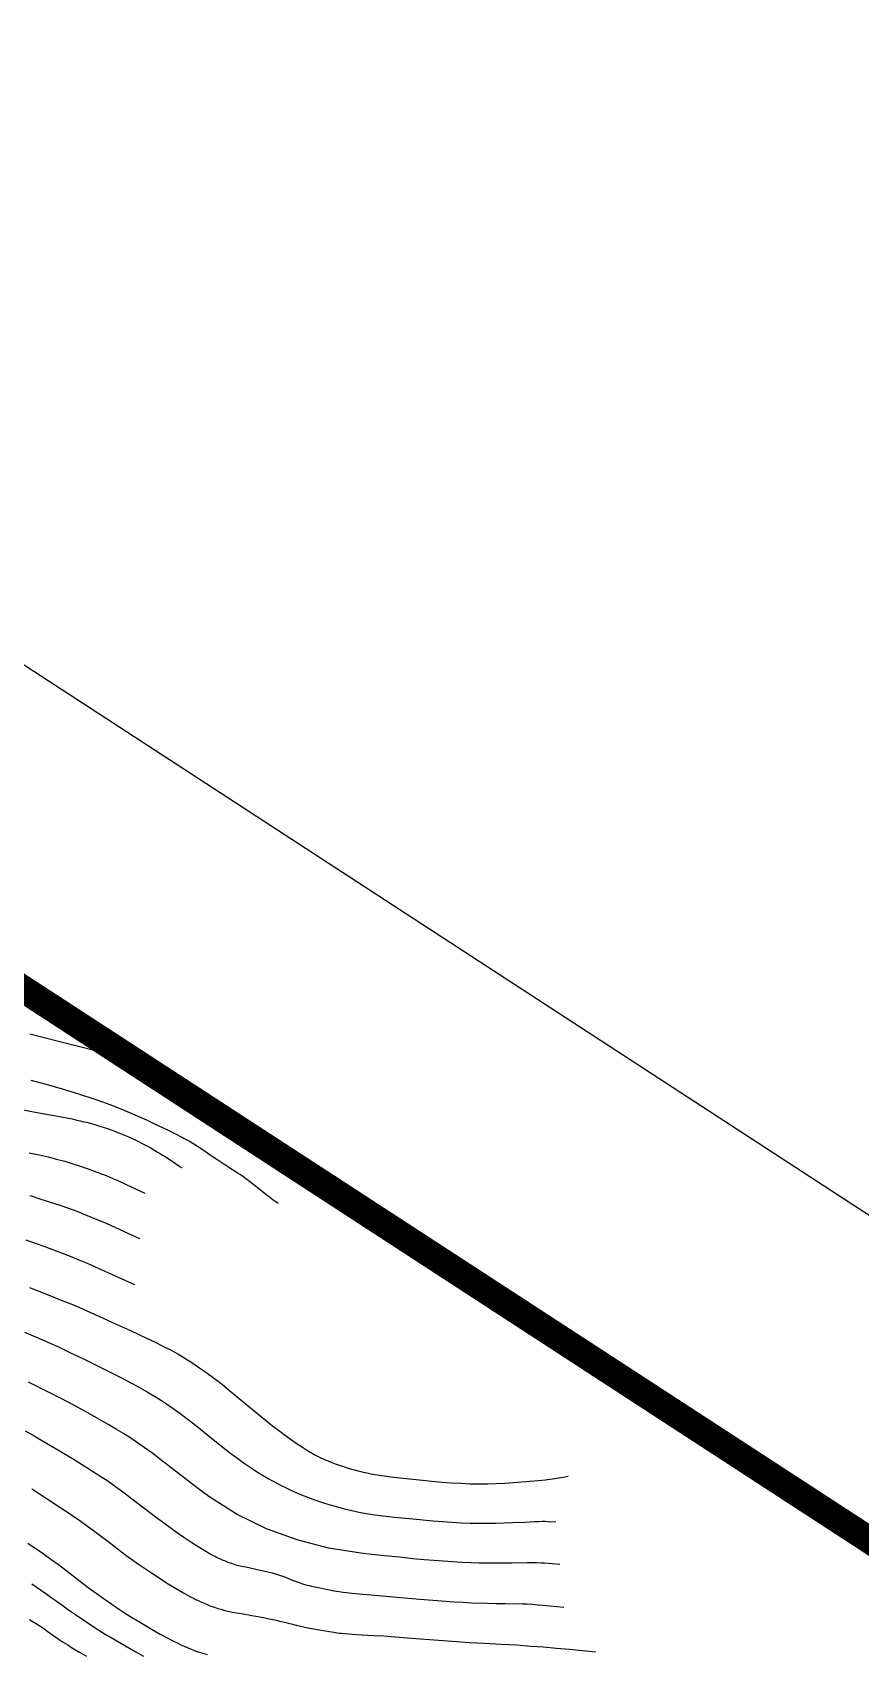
# Model space of a CAD drawing. Header units: millimetres. Extents: x 156921 to 159642, y 477538 to 479586.
# Drawn here: x 157764.5 to 157825.4, y 479175.1 to 479294.3 of the extents above; entities that cross this region are included whole.
import ezdxf
from ezdxf.enums import TextEntityAlignment as Align

# ---------------------------------------------------------------- set-up
doc = ezdxf.new("R2010")
doc.units = ezdxf.units.MM
doc.header["$MEASUREMENT"] = 0
doc.layers.add('99_가이드라인', color=83, linetype='Continuous', plot=False)
for name, color, linetype in [('CX-BORD-LIN1', 4, 'Continuous'), ('CX-BORD-LIN2', 3, 'Continuous'), ('CX-BORD-TEX3', 6, 'Continuous')]:
    doc.layers.add(name, color=color, linetype=linetype)
doc.layers.add('F0017111', color=94, linetype='Continuous', transparency=0.6)
doc.layers.add('F0017114', color=80, linetype='Continuous', transparency=0.6)
doc.styles.add('TB_TEXT', font='BAREUNDOTUMPRO1.TTF')
doc.styles.add('TB_WBTXT', font='BareunDotumPro3.ttf')

# ---------------------------------------------------------------- blocks, each defined once
blk = doc.blocks.new('한맥도곽')
at = {"layer": '99_가이드라인'}
blk.add_lwpolyline([(0, 594), (841, 594), (841, 0), (0, 0)], close=True, dxfattribs=at)
at = {"layer": 'CX-BORD-LIN1', "const_width": 2}
blk.add_lwpolyline([(821, 20), (25, 20), (25, 574), (821, 574)], close=True, dxfattribs=at)
at = {"layer": 'CX-BORD-LIN1', "style": 'TB_TEXT'}
for tag, height, p in [('TR_RNUM5', 3, (310.11, 52.64)), ('TR_RDAT5', 3.5, (342.5, 53)), ('TR_DGN5', 3.5, (476.12, 53)), ('TR_CHK5', 3.5, (506.12, 53)), ('TR_APP5', 3.5, (536.12, 53)), ('TR_RNUM4', 3, (310.11, 46.64)), ('TR_RDAT4', 3.5, (342.5, 47)), ('TR_DGN4', 3.5, (476.12, 47)), ('TR_CHK4', 3.5, (506.12, 47)), ('TR_APP4', 3.5, (536.12, 47)), ('TR_RNUM3', 3, (310.11, 40.64)), ('TR_RDAT3', 3.5, (342.5, 41)), ('TR_DGN3', 3.5, (476.12, 41)), ('TR_CHK3', 3.5, (506.12, 41)), ('TR_APP3', 3.5, (536.12, 41)), ('TR_RNUM2', 3, (310.11, 34.64)), ('TR_RDAT2', 3.5, (342.5, 35)), ('TR_DGN2', 3.5, (476.12, 35)), ('TR_CHK2', 3.5, (506.12, 35)), ('TR_APP2', 3.5, (536.12, 35)), ('TR_RNUM1', 3, (310.11, 28.64)), ('TR_RDAT1', 3.5, (342.5, 29)), ('TR_DGN1', 3.5, (476.12, 29)), ('TR_CHK1', 3.5, (506.12, 29)), ('TR_APP1', 3.5, (536.12, 29))]:
    blk.add_attdef(tag, text='', height=height, dxfattribs=at).set_placement(p, align=Align.MIDDLE_CENTER)
for tag, p in [('TR_RCON5', (367.3, 53)), ('TR_RCON4', (367.3, 47)), ('TR_RCON3', (367.3, 41)), ('TR_RCON2', (367.3, 35)), ('TR_RCON1', (367.3, 29))]:
    blk.add_attdef(tag, text='', height=3.5, dxfattribs=at).set_placement(p, align=Align.MIDDLE_LEFT)
at = {"layer": 'CX-BORD-LIN2', "style": 'TB_TEXT'}
for tag, p in [('TD_VERSION', (825.5, 68.01)), ('적용표준버전', (825.5, 35))]:
    blk.add_attdef(tag, text='', height=3, rotation=90, dxfattribs=at).set_placement(p, align=Align.MIDDLE_CENTER)
at = {"layer": 'CX-BORD-TEX3', "style": 'TB_TEXT'}
for tag, height, p in [('노선이정', 4.5, (170.03, 51.46)), ('설계공구', 4.5, (568, 51.36)), ('설 계 사', 4.5, (170, 42.59)), ('시공공구', 4.5, (568, 42.69)), ('도 면 명', 4.5, (696, 43.19)), ('시 공 사', 4.5, (170, 33.59)), ('도면축척', 4.5, (568.29, 33.51)), ('건설분야', 4.5, (170, 25.13)), ('건설단계', 4.5, (240, 25.13)), ('도면번호', 4.5, (568.29, 24.79)), ('편철번호', 4.5, (696, 25)), ('개정번호', 3, (310.08, 23.66)), ('날짜', 3, (342.5, 23.66)), ('내   용', 3, (420.5, 23.66)), ('작성자', 3, (478, 23.66)), ('검토자', 3, (508, 23.66)), ('확인자', 3, (538, 23.66))]:
    blk.add_attdef(tag, text='', height=height, dxfattribs=at).set_placement(p, align=Align.MIDDLE)
at = {"layer": 'CX-BORD-TEX3'}
for tag, height, style, p in [('TD_LNDST', 4.5, 'TB_TEXT', (240, 51.5)), ('TD_DSECT', 4.5, 'TB_TEXT', (600.5, 51.5)), ('TD_DDIST', 4.5, 'TB_TEXT', (649.5, 51.5)), ('TD_DNAME_TOP', 4.5, 'TB_TEXT', (766, 50.12)), ('TD_CSECT', 4.5, 'TB_TEXT', (600.5, 42.5)), ('TD_CDIST', 4.5, 'TB_TEXT', (649.5, 42.5)), ('TD_DNAME_MAIN', 6, 'TB_WBTXT', (766, 41.47)), ('TD_CCOMP', 4.5, 'TB_TEXT', (240, 33.59)), ('TD_SCAL', 4.5, 'TB_TEXT', (632, 33.75)), ('TD_DNAME_BOT', 4, 'TB_TEXT', (766, 33.17)), ('TD_CSTEP', 4.5, 'TB_TEXT', (275.74, 25.13)), ('TD_FIELD', 4.5, 'TB_TEXT', (205, 25.13)), ('TD_DWGCODE', 4.5, 'TB_TEXT', (632, 24.79)), ('TD_DWGNO', 4.5, 'TB_TEXT', (766, 25))]:
    blk.add_attdef(tag, text='', height=height, dxfattribs=dict(at, style=style)).set_placement(p, align=Align.MIDDLE_CENTER)
at = {"layer": 'CX-BORD-TEX3', "style": 'TB_TEXT'}
for tag, height, width, p in [('TD_DCOMP', 4.5, 0.85, (240, 42.59)), ('TD_CNAME', 5, 0.8, (90, 27.6))]:
    blk.add_attdef(tag, text='', height=height, dxfattribs=dict(at, width=width)).set_placement(p, align=Align.MIDDLE_CENTER)

msp = doc.modelspace()

# ---------------------------------------------------------------- linework, layer by layer
at = {"layer": 'F0017111', "transparency": 33554521, "flags": 128}
for points in [[(157771.87, 479218.75), (157767.81, 479219.78), (157766.65, 479220.07), (157765.39, 479220.39), (157764.33, 479220.64)], [(157763.24, 479215.2), (157764.99, 479214.88), (157766.67, 479214.57), (157767.07, 479214.5), (157767.46, 479214.42), (157767.8, 479214.34), (157768.04, 479214.29), (157768.22, 479214.24), (157768.59, 479214.15), (157768.95, 479214.05), (157769.26, 479213.96), (157769.47, 479213.89), (157769.64, 479213.84), (157769.98, 479213.73), (157770.31, 479213.61), (157770.59, 479213.51), (157770.79, 479213.43), (157770.94, 479213.37), (157771.53, 479213.13), (157772.07, 479212.89), (157772.33, 479212.76), (157772.6, 479212.62), (157772.85, 479212.49), (157773.03, 479212.39), (157773.18, 479212.31), (157773.46, 479212.15), (157773.73, 479211.99), (157773.94, 479211.86), (157774.09, 479211.77), (157774.2, 479211.7), (157775.05, 479211.14), (157775.37, 479210.93), (157775.45, 479210.87), (157775.47, 479210.86), (157775.48, 479210.85), (157775.49, 479210.83)], [(157764.3, 479211.93), (157765.02, 479211.78), (157765.68, 479211.63), (157766.3, 479211.47), (157766.9, 479211.31), (157767.49, 479211.13), (157768.05, 479210.95), (157768.63, 479210.76), (157769.27, 479210.52), (157769.94, 479210.26), (157770.4, 479210.07), (157770.61, 479209.98), (157770.75, 479209.92), (157771.43, 479209.6), (157772.42, 479209.14), (157772.8, 479208.96)], [(157772.42, 479205.61), (157772.16, 479205.72), (157771.25, 479206.14), (157770.02, 479206.7), (157769.12, 479207.09), (157768.46, 479207.36), (157767.82, 479207.61), (157767.2, 479207.83), (157766.58, 479208.05), (157765.78, 479208.31), (157764.96, 479208.57), (157764.53, 479208.71), (157764.35, 479208.76)], [(157764.05, 479205.53), (157764.74, 479205.29), (157765.44, 479205.05), (157766.07, 479204.81), (157767.31, 479204.33), (157767.95, 479204.07), (157768.56, 479203.82), (157769.37, 479203.46), (157770.6, 479202.9), (157772.04, 479202.25)], [(157763.95, 479198.76), (157765.06, 479198.28), (157765.88, 479197.92), (157766.45, 479197.66), (157767.34, 479197.24), (157768.23, 479196.81), (157768.83, 479196.52), (157769.76, 479196.05), (157770.97, 479195.44), (157771.85, 479194.98), (157772.41, 479194.68), (157772.95, 479194.37), (157773.46, 479194.07), (157773.94, 479193.77), (157774.39, 479193.47), (157774.86, 479193.15), (157775.39, 479192.77), (157775.98, 479192.32), (157776.6, 479191.84), (157777.43, 479191.17), (157778.42, 479190.38), (157779.12, 479189.83), (157779.62, 479189.46), (157780.01, 479189.18), (157780.68, 479188.73), (157781.08, 479188.47), (157781.49, 479188.21), (157781.85, 479188), (157782.11, 479187.85), (157782.32, 479187.74), (157782.75, 479187.51), (157783.18, 479187.3), (157783.56, 479187.12), (157783.83, 479187), (157784.05, 479186.9), (157784.5, 479186.72), (157784.95, 479186.54), (157785.34, 479186.4), (157785.62, 479186.3), (157785.85, 479186.23), (157786.31, 479186.08), (157786.77, 479185.95), (157787.18, 479185.84), (157787.47, 479185.77), (157788.64, 479185.5), (157788.94, 479185.45), (157789.52, 479185.35), (157790.08, 479185.27), (157791.13, 479185.16), (157792.75, 479185), (157793.96, 479184.88), (157794.66, 479184.83), (157795.35, 479184.78), (157796.03, 479184.74), (157796.7, 479184.71), (157797.34, 479184.7), (157797.97, 479184.7), (157798.59, 479184.71), (157799.2, 479184.73), (157799.81, 479184.75), (157800.7, 479184.79), (157801.43, 479184.83), (157801.72, 479184.84), (157801.99, 479184.85), (157802.2, 479184.85), (157802.36, 479184.84), (157803, 479184.82)], [(157803.29, 479181.68), (157802.16, 479181.77), (157801.9, 479181.78), (157801.57, 479181.8), (157801.22, 479181.8), (157800.91, 479181.8), (157799.75, 479181.78), (157798.56, 479181.77), (157797.96, 479181.78), (157797.36, 479181.78), (157796.74, 479181.8), (157796.08, 479181.83), (157795.4, 479181.86), (157794.71, 479181.91), (157793.31, 479182.02), (157792.49, 479182.1), (157791.47, 479182.2), (157790.4, 479182.3), (157789.46, 479182.41), (157788.65, 479182.5), (157786.29, 479182.88), (157783.98, 479183.48), (157781.73, 479184.29), (157779.58, 479185.34), (157777.57, 479186.63), (157777.12, 479186.95), (157776.11, 479187.71), (157775.55, 479188.14), (157775.04, 479188.53), (157773.97, 479189.37), (157773.37, 479189.83), (157772.74, 479190.28), (157772.16, 479190.69), (157771.68, 479191), (157771.22, 479191.29), (157770.7, 479191.6), (157770.14, 479191.93), (157769.58, 479192.26), (157768.42, 479192.91), (157767.21, 479193.57), (157766.55, 479193.92), (157765.82, 479194.29), (157765.03, 479194.68), (157764.23, 479195.08)], [(157763.99, 479191.49), (157764.65, 479191.12), (157765.27, 479190.77), (157766.45, 479190.07), (157767.6, 479189.38), (157768.13, 479189.05), (157768.61, 479188.75), (157769.55, 479188.15), (157770.06, 479187.81), (157770.64, 479187.41), (157771.24, 479186.97), (157771.82, 479186.53), (157772.91, 479185.69), (157773.46, 479185.27), (157774.1, 479184.8), (157775.19, 479184), (157775.66, 479183.68), (157776.24, 479183.3), (157776.82, 479182.92), (157777.31, 479182.62), (157777.54, 479182.49), (157777.77, 479182.36), (157777.97, 479182.26), (157778.11, 479182.19), (157778.23, 479182.13), (157778.46, 479182.02), (157778.7, 479181.93), (157778.9, 479181.85), (157779.05, 479181.79), (157779.17, 479181.76), (157779.41, 479181.68), (157779.67, 479181.61), (157779.89, 479181.56), (157780.06, 479181.52), (157780.2, 479181.5), (157780.85, 479181.36), (157781.7, 479181.16), (157782.14, 479181.05), (157782.53, 479180.94), (157782.83, 479180.84), (157782.92, 479180.81), (157782.98, 479180.79), (157783.13, 479180.73), (157783.61, 479180.53), (157784.12, 479180.34), (157784.37, 479180.26), (157784.63, 479180.18), (157784.86, 479180.12), (157785.03, 479180.08), (157785.17, 479180.05), (157786.37, 479179.81), (157786.71, 479179.74), (157787.05, 479179.69), (157787.36, 479179.64), (157787.59, 479179.61), (157787.77, 479179.59), (157788.54, 479179.52), (157789.41, 479179.44), (157791.31, 479179.28), (157793, 479179.13), (157794.27, 479179.03), (157795.53, 479178.94), (157796.19, 479178.9), (157796.8, 479178.86), (157797.97, 479178.82), (157798.58, 479178.8), (157799.26, 479178.8), (157800.54, 479178.78), (157800.86, 479178.77), (157801.27, 479178.75), (157801.69, 479178.72), (157802.03, 479178.69), (157803.58, 479178.54)], [(157764.48, 479187.23), (157765.61, 479186.5), (157766.68, 479185.8), (157767.85, 479185.02), (157768.49, 479184.57), (157769.11, 479184.11), (157769.7, 479183.66), (157770.28, 479183.21), (157770.85, 479182.78), (157771.4, 479182.37), (157771.92, 479181.99), (157772.4, 479181.65), (157773.27, 479181.05), (157773.76, 479180.73), (157774.39, 479180.33), (157775.05, 479179.93), (157775.62, 479179.59), (157776.14, 479179.3), (157776.37, 479179.19), (157776.52, 479179.11), (157776.65, 479179.05), (157776.9, 479178.93), (157777.15, 479178.82), (157777.36, 479178.73), (157777.52, 479178.66), (157777.65, 479178.62), (157777.9, 479178.53), (157778.15, 479178.44), (157778.37, 479178.38), (157778.53, 479178.33), (157778.66, 479178.3), (157778.92, 479178.24), (157779.22, 479178.18), (157779.49, 479178.13), (157779.71, 479178.09), (157779.89, 479178.06), (157780.66, 479177.92), (157781.5, 479177.77), (157781.93, 479177.69), (157782.35, 479177.6), (157782.7, 479177.52), (157782.95, 479177.45), (157783.15, 479177.4), (157783.53, 479177.3), (157783.91, 479177.21), (157784.24, 479177.13), (157784.46, 479177.08), (157784.64, 479177.05), (157785.34, 479176.91), (157786.03, 479176.79), (157786.67, 479176.69), (157786.92, 479176.65), (157787.09, 479176.63), (157787.22, 479176.62), (157787.75, 479176.57), (157788.32, 479176.54), (157789.61, 479176.46), (157790.34, 479176.42), (157791.15, 479176.36), (157792.7, 479176.24), (157794.04, 479176.14), (157795.37, 479176.04), (157796.63, 479175.95), (157797.75, 479175.88), (157798.95, 479175.82), (157799.56, 479175.79), (157800.1, 479175.76), (157801.14, 479175.68), (157802.09, 479175.61), (157803.05, 479175.53), (157804, 479175.45), (157804.95, 479175.36), (157805.9, 479175.26)], [(157764.49, 479180.24), (157765.44, 479179.58), (157765.95, 479179.23), (157766.38, 479178.93), (157766.7, 479178.71), (157766.88, 479178.57), (157766.99, 479178.49), (157767.26, 479178.29), (157767.62, 479178.04), (157768.6, 479177.38), (157769.14, 479177.03), (157769.61, 479176.73), (157769.96, 479176.51), (157770.17, 479176.38), (157770.31, 479176.3), (157771.03, 479175.89), (157772.08, 479175.28), (157772.68, 479174.94)], [(157764.31, 479177.64), (157764.75, 479177.36), (157765.14, 479177.11), (157765.44, 479176.91), (157765.62, 479176.78), (157765.75, 479176.68), (157766.04, 479176.47), (157766.41, 479176.22), (157766.8, 479175.97), (157767.12, 479175.76), (157767.41, 479175.58), (157767.98, 479175.24), (157768.5, 479174.93)]]:
    msp.add_lwpolyline(points, dxfattribs=at)
at = {"layer": 'F0017114', "transparency": 33554521, "flags": 128}
for points in [[(157764.41, 479217.28), (157764.97, 479217.13), (157765.54, 479216.98), (157766.13, 479216.81), (157766.72, 479216.64), (157767.92, 479216.26), (157769.11, 479215.87), (157769.68, 479215.68), (157770.23, 479215.47), (157770.77, 479215.26), (157771.31, 479215.03), (157772.41, 479214.57), (157772.96, 479214.32), (157773.5, 479214.07), (157774.5, 479213.59), (157774.99, 479213.34), (157775.55, 479213.06), (157775.69, 479212.98), (157775.87, 479212.89), (157776.11, 479212.75), (157776.38, 479212.59), (157776.65, 479212.42), (157777.16, 479212.09), (157777.67, 479211.74), (157778.15, 479211.41), (157778.6, 479211.11), (157779.03, 479210.83), (157779.5, 479210.53), (157779.61, 479210.46), (157779.76, 479210.37), (157779.96, 479210.23), (157780.18, 479210.07), (157780.39, 479209.91), (157780.83, 479209.57), (157781.28, 479209.21), (157781.4, 479209.11), (157781.57, 479208.98), (157781.84, 479208.77), (157782.19, 479208.51), (157782.59, 479208.22)], [(157764.31, 479202.04), (157765.57, 479201.54), (157766.77, 479201.06), (157767.35, 479200.82), (157767.93, 479200.58), (157768.52, 479200.32), (157769.14, 479200.05), (157770.42, 479199.47), (157771.73, 479198.87), (157772.97, 479198.29), (157773.56, 479198.01), (157774.12, 479197.73), (157774.67, 479197.45), (157775.21, 479197.15), (157775.74, 479196.83), (157776.25, 479196.51), (157776.74, 479196.18), (157777.2, 479195.86), (157777.65, 479195.54), (157778.08, 479195.22), (157778.49, 479194.9), (157778.9, 479194.57), (157779.73, 479193.88), (157780.56, 479193.19), (157781.37, 479192.52), (157782.18, 479191.87), (157782.6, 479191.54), (157783.03, 479191.22), (157783.47, 479190.9), (157783.92, 479190.59), (157784.37, 479190.29), (157784.82, 479190.01), (157784.94, 479189.94), (157785.08, 479189.85), (157785.29, 479189.74), (157785.53, 479189.62), (157785.77, 479189.5), (157785.89, 479189.44), (157786.05, 479189.37), (157786.27, 479189.28), (157786.52, 479189.17), (157786.78, 479189.07), (157786.91, 479189.03), (157787.07, 479188.97), (157787.31, 479188.89), (157787.58, 479188.8), (157787.87, 479188.71), (157788.01, 479188.67), (157788.2, 479188.62), (157788.46, 479188.56), (157788.76, 479188.48), (157789.07, 479188.42), (157789.23, 479188.38), (157789.43, 479188.34), (157789.71, 479188.29), (157790.04, 479188.24), (157790.38, 479188.19), (157791.06, 479188.1), (157791.76, 479188.02), (157793.19, 479187.87), (157794.62, 479187.73), (157795.32, 479187.68), (157796, 479187.64), (157796.66, 479187.61), (157797.32, 479187.6), (157797.96, 479187.61), (157798.61, 479187.63), (157799.24, 479187.65), (157799.87, 479187.69), (157801.09, 479187.79), (157801.68, 479187.84), (157802.24, 479187.9), (157802.38, 479187.92), (157802.58, 479187.94), (157802.92, 479188), (157803.37, 479188.07), (157803.89, 479188.16)], [(157764.19, 479183.24), (157765.32, 479182.47), (157765.89, 479182.07), (157766.44, 479181.67), (157766.98, 479181.26), (157767.52, 479180.84), (157768.07, 479180.42), (157768.63, 479179.99), (157769.21, 479179.57), (157769.79, 479179.16), (157770.93, 479178.37), (157771.21, 479178.18), (157771.5, 479177.99), (157771.76, 479177.83), (157771.95, 479177.71), (157772.11, 479177.62), (157773.32, 479176.9), (157773.92, 479176.56), (157774.54, 479176.23), (157774.85, 479176.06), (157775.16, 479175.91), (157775.43, 479175.78), (157775.62, 479175.69), (157775.78, 479175.62), (157776.09, 479175.49), (157776.41, 479175.36), (157776.68, 479175.26), (157776.88, 479175.2), (157777.04, 479175.15), (157777.36, 479175.06)]]:
    msp.add_lwpolyline(points, dxfattribs=at)

# ---------------------------------------------------------------- block references
at = {"rotation": 326.9270375787892}
msp.add_blockref('한맥도곽', (156920.79, 479088), dxfattribs=at)

doc.saveas('drawing.dxf')
